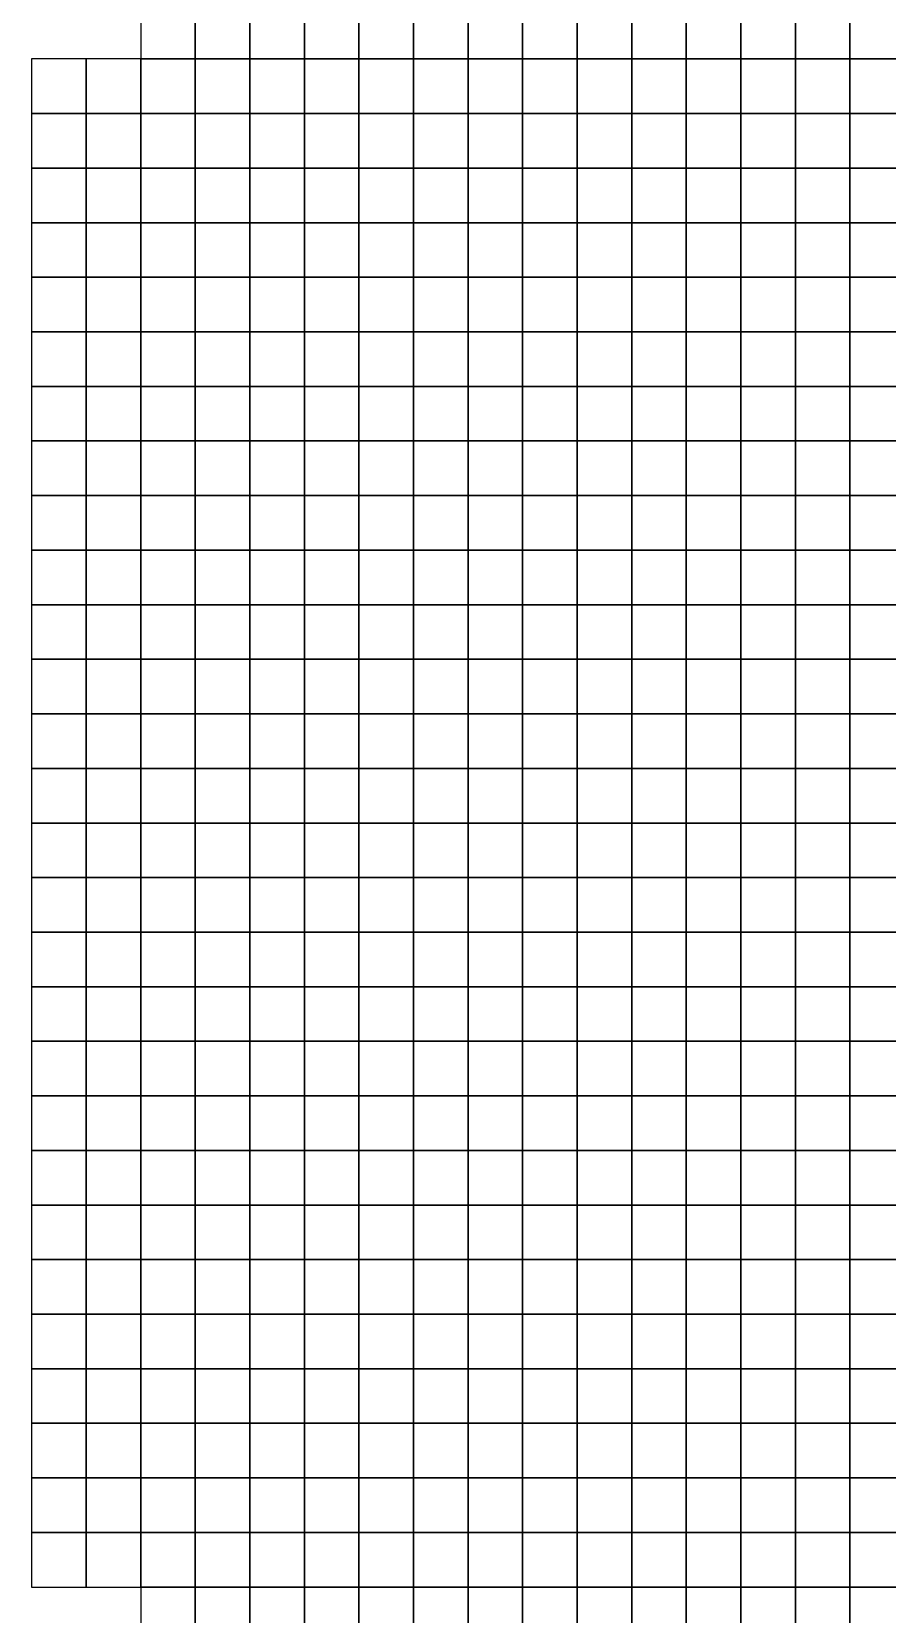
# Model space of a CAD drawing. Extents: x -2.8 to 74.5, y -0.2 to 18.4.
# Drawn here: x 36.27 to 39.41, y 6.1 to 11.9 of the extents above; entities that cross this region are included whole.
import ezdxf

# ---------------------------------------------------------------- set-up
doc = ezdxf.new("R2010")
doc.units = 0
doc.header["$MEASUREMENT"] = 0
doc.layers.add('layer_elements', color=7, linetype='Continuous')

msp = doc.modelspace()

# ---------------------------------------------------------------- linework, layer by layer
at = {"layer": 'layer_elements', "color": 51, "true_color": 0xffff73}
for points in [[(36.67, 11.8), (36.87, 11.8), (36.87, 12), (36.67, 12)], [(37.27, 11.8), (37.47, 11.8), (37.47, 12), (37.27, 12)], [(36.47, 11.6), (36.67, 11.6), (36.67, 11.8), (36.47, 11.8)], [(37.07, 11.6), (37.27, 11.6), (37.27, 11.8), (37.07, 11.8)], [(37.27, 11.6), (37.47, 11.6), (37.47, 11.8), (37.27, 11.8)], [(36.47, 11.4), (36.67, 11.4), (36.67, 11.6), (36.47, 11.6)], [(37.07, 11.4), (37.27, 11.4), (37.27, 11.6), (37.07, 11.6)], [(37.27, 11.4), (37.47, 11.4), (37.47, 11.6), (37.27, 11.6)], [(36.47, 11.2), (36.67, 11.2), (36.67, 11.4), (36.47, 11.4)], [(37.07, 11.2), (37.27, 11.2), (37.27, 11.4), (37.07, 11.4)], [(37.27, 11.2), (37.47, 11.2), (37.47, 11.4), (37.27, 11.4)], [(36.47, 11), (36.67, 11), (36.67, 11.2), (36.47, 11.2)], [(36.67, 11), (36.87, 11), (36.87, 11.2), (36.67, 11.2)], [(36.87, 11), (37.07, 11), (37.07, 11.2), (36.87, 11.2)], [(37.07, 11), (37.27, 11), (37.27, 11.2), (37.07, 11.2)], [(37.27, 11), (37.47, 11), (37.47, 11.2), (37.27, 11.2)], [(36.67, 6.8), (36.87, 6.8), (36.87, 7), (36.67, 7)], [(36.47, 6.6), (36.67, 6.6), (36.67, 6.8), (36.47, 6.8)], [(36.67, 6.6), (36.87, 6.6), (36.87, 6.8), (36.67, 6.8)], [(36.87, 6.6), (37.07, 6.6), (37.07, 6.8), (36.87, 6.8)], [(37.07, 6.6), (37.27, 6.6), (37.27, 6.8), (37.07, 6.8)], [(36.47, 6.4), (36.67, 6.4), (36.67, 6.6), (36.47, 6.6)], [(37.07, 6.4), (37.27, 6.4), (37.27, 6.6), (37.07, 6.6)], [(36.47, 6.2), (36.67, 6.2), (36.67, 6.4), (36.47, 6.4)], [(37.07, 6.2), (37.27, 6.2), (37.27, 6.4), (37.07, 6.4)], [(36.67, 6), (36.87, 6), (36.87, 6.2), (36.67, 6.2)], [(36.87, 6), (37.07, 6), (37.07, 6.2), (36.87, 6.2)], [(37.07, 6), (37.27, 6), (37.27, 6.2), (37.07, 6.2)]]:
    msp.add_3dface(points, dxfattribs=at)
at = {"layer": 'layer_elements', "color": 40, "true_color": 0xffdc37}
for points in [[(36.87, 11.8), (37.07, 11.8), (37.07, 12), (36.87, 12)], [(37.07, 11.8), (37.27, 11.8), (37.27, 12), (37.07, 12)], [(36.87, 11.6), (37.07, 11.6), (37.07, 11.8), (36.87, 11.8)], [(36.67, 11.2), (36.87, 11.2), (36.87, 11.4), (36.67, 11.4)], [(36.87, 11.2), (37.07, 11.2), (37.07, 11.4), (36.87, 11.4)], [(36.67, 6.4), (36.87, 6.4), (36.87, 6.6), (36.67, 6.6)], [(36.87, 6.4), (37.07, 6.4), (37.07, 6.6), (36.87, 6.6)], [(36.67, 6.2), (36.87, 6.2), (36.87, 6.4), (36.67, 6.4)], [(36.87, 6.2), (37.07, 6.2), (37.07, 6.4), (36.87, 6.4)]]:
    msp.add_3dface(points, dxfattribs=at)
at = {"layer": 'layer_elements', "color": 171, "true_color": 0x8080ff}
for points in [[(37.47, 11.8), (37.67, 11.8), (37.67, 12), (37.47, 12)], [(37.67, 11.8), (37.87, 11.8), (37.87, 12), (37.67, 12)], [(37.87, 11.8), (38.07, 11.8), (38.07, 12), (37.87, 12)], [(38.07, 11.8), (38.27, 11.8), (38.27, 12), (38.07, 12)], [(38.27, 11.8), (38.47, 11.8), (38.47, 12), (38.27, 12)], [(38.47, 11.8), (38.67, 11.8), (38.67, 12), (38.47, 12)], [(38.67, 11.8), (38.87, 11.8), (38.87, 12), (38.67, 12)], [(38.87, 11.8), (39.07, 11.8), (39.07, 12), (38.87, 12)], [(39.07, 11.8), (39.27, 11.8), (39.27, 12), (39.07, 12)], [(39.27, 11.8), (39.47, 11.8), (39.47, 12), (39.27, 12)], [(36.27, 11.6), (36.47, 11.6), (36.47, 11.8), (36.27, 11.8)], [(37.47, 11.6), (37.67, 11.6), (37.67, 11.8), (37.47, 11.8)], [(37.67, 11.6), (37.87, 11.6), (37.87, 11.8), (37.67, 11.8)], [(37.87, 11.6), (38.07, 11.6), (38.07, 11.8), (37.87, 11.8)], [(38.07, 11.6), (38.27, 11.6), (38.27, 11.8), (38.07, 11.8)], [(38.27, 11.6), (38.47, 11.6), (38.47, 11.8), (38.27, 11.8)], [(38.47, 11.6), (38.67, 11.6), (38.67, 11.8), (38.47, 11.8)], [(38.67, 11.6), (38.87, 11.6), (38.87, 11.8), (38.67, 11.8)], [(38.87, 11.6), (39.07, 11.6), (39.07, 11.8), (38.87, 11.8)], [(39.07, 11.6), (39.27, 11.6), (39.27, 11.8), (39.07, 11.8)], [(39.27, 11.6), (39.47, 11.6), (39.47, 11.8), (39.27, 11.8)], [(36.27, 11.4), (36.47, 11.4), (36.47, 11.6), (36.27, 11.6)], [(37.47, 11.4), (37.67, 11.4), (37.67, 11.6), (37.47, 11.6)], [(37.67, 11.4), (37.87, 11.4), (37.87, 11.6), (37.67, 11.6)], [(37.87, 11.4), (38.07, 11.4), (38.07, 11.6), (37.87, 11.6)], [(38.07, 11.4), (38.27, 11.4), (38.27, 11.6), (38.07, 11.6)], [(38.27, 11.4), (38.47, 11.4), (38.47, 11.6), (38.27, 11.6)], [(38.47, 11.4), (38.67, 11.4), (38.67, 11.6), (38.47, 11.6)], [(38.67, 11.4), (38.87, 11.4), (38.87, 11.6), (38.67, 11.6)], [(38.87, 11.4), (39.07, 11.4), (39.07, 11.6), (38.87, 11.6)], [(39.07, 11.4), (39.27, 11.4), (39.27, 11.6), (39.07, 11.6)], [(39.27, 11.4), (39.47, 11.4), (39.47, 11.6), (39.27, 11.6)], [(36.27, 11.2), (36.47, 11.2), (36.47, 11.4), (36.27, 11.4)], [(37.47, 11.2), (37.67, 11.2), (37.67, 11.4), (37.47, 11.4)], [(37.67, 11.2), (37.87, 11.2), (37.87, 11.4), (37.67, 11.4)], [(37.87, 11.2), (38.07, 11.2), (38.07, 11.4), (37.87, 11.4)], [(38.07, 11.2), (38.27, 11.2), (38.27, 11.4), (38.07, 11.4)], [(38.27, 11.2), (38.47, 11.2), (38.47, 11.4), (38.27, 11.4)], [(38.47, 11.2), (38.67, 11.2), (38.67, 11.4), (38.47, 11.4)], [(38.67, 11.2), (38.87, 11.2), (38.87, 11.4), (38.67, 11.4)], [(38.87, 11.2), (39.07, 11.2), (39.07, 11.4), (38.87, 11.4)], [(39.07, 11.2), (39.27, 11.2), (39.27, 11.4), (39.07, 11.4)], [(39.27, 11.2), (39.47, 11.2), (39.47, 11.4), (39.27, 11.4)], [(36.27, 11), (36.47, 11), (36.47, 11.2), (36.27, 11.2)], [(37.47, 11), (37.67, 11), (37.67, 11.2), (37.47, 11.2)], [(37.67, 11), (37.87, 11), (37.87, 11.2), (37.67, 11.2)], [(37.87, 11), (38.07, 11), (38.07, 11.2), (37.87, 11.2)], [(38.07, 11), (38.27, 11), (38.27, 11.2), (38.07, 11.2)], [(38.27, 11), (38.47, 11), (38.47, 11.2), (38.27, 11.2)], [(38.47, 11), (38.67, 11), (38.67, 11.2), (38.47, 11.2)], [(38.67, 11), (38.87, 11), (38.87, 11.2), (38.67, 11.2)], [(38.87, 11), (39.07, 11), (39.07, 11.2), (38.87, 11.2)], [(39.07, 11), (39.27, 11), (39.27, 11.2), (39.07, 11.2)], [(39.27, 11), (39.47, 11), (39.47, 11.2), (39.27, 11.2)], [(36.27, 10.8), (36.47, 10.8), (36.47, 11), (36.27, 11)], [(36.47, 10.8), (36.67, 10.8), (36.67, 11), (36.47, 11)], [(36.67, 10.8), (36.87, 10.8), (36.87, 11), (36.67, 11)], [(36.87, 10.8), (37.07, 10.8), (37.07, 11), (36.87, 11)], [(37.07, 10.8), (37.27, 10.8), (37.27, 11), (37.07, 11)], [(37.27, 10.8), (37.47, 10.8), (37.47, 11), (37.27, 11)], [(37.47, 10.8), (37.67, 10.8), (37.67, 11), (37.47, 11)], [(37.67, 10.8), (37.87, 10.8), (37.87, 11), (37.67, 11)], [(37.87, 10.8), (38.07, 10.8), (38.07, 11), (37.87, 11)], [(38.07, 10.8), (38.27, 10.8), (38.27, 11), (38.07, 11)], [(38.27, 10.8), (38.47, 10.8), (38.47, 11), (38.27, 11)], [(38.47, 10.8), (38.67, 10.8), (38.67, 11), (38.47, 11)], [(38.67, 10.8), (38.87, 10.8), (38.87, 11), (38.67, 11)], [(38.87, 10.8), (39.07, 10.8), (39.07, 11), (38.87, 11)], [(39.07, 10.8), (39.27, 10.8), (39.27, 11), (39.07, 11)], [(39.27, 10.8), (39.47, 10.8), (39.47, 11), (39.27, 11)], [(36.27, 10.6), (36.47, 10.6), (36.47, 10.8), (36.27, 10.8)], [(36.47, 10.6), (36.67, 10.6), (36.67, 10.8), (36.47, 10.8)], [(36.67, 10.6), (36.87, 10.6), (36.87, 10.8), (36.67, 10.8)], [(36.87, 10.6), (37.07, 10.6), (37.07, 10.8), (36.87, 10.8)], [(37.07, 10.6), (37.27, 10.6), (37.27, 10.8), (37.07, 10.8)], [(37.27, 10.6), (37.47, 10.6), (37.47, 10.8), (37.27, 10.8)], [(37.47, 10.6), (37.67, 10.6), (37.67, 10.8), (37.47, 10.8)], [(37.67, 10.6), (37.87, 10.6), (37.87, 10.8), (37.67, 10.8)], [(37.87, 10.6), (38.07, 10.6), (38.07, 10.8), (37.87, 10.8)], [(38.07, 10.6), (38.27, 10.6), (38.27, 10.8), (38.07, 10.8)], [(38.27, 10.6), (38.47, 10.6), (38.47, 10.8), (38.27, 10.8)], [(38.47, 10.6), (38.67, 10.6), (38.67, 10.8), (38.47, 10.8)], [(38.67, 10.6), (38.87, 10.6), (38.87, 10.8), (38.67, 10.8)], [(38.87, 10.6), (39.07, 10.6), (39.07, 10.8), (38.87, 10.8)], [(39.07, 10.6), (39.27, 10.6), (39.27, 10.8), (39.07, 10.8)], [(39.27, 10.6), (39.47, 10.6), (39.47, 10.8), (39.27, 10.8)], [(36.27, 10.4), (36.47, 10.4), (36.47, 10.6), (36.27, 10.6)], [(36.47, 10.4), (36.67, 10.4), (36.67, 10.6), (36.47, 10.6)], [(36.67, 10.4), (36.87, 10.4), (36.87, 10.6), (36.67, 10.6)], [(36.87, 10.4), (37.07, 10.4), (37.07, 10.6), (36.87, 10.6)], [(37.07, 10.4), (37.27, 10.4), (37.27, 10.6), (37.07, 10.6)], [(37.27, 10.4), (37.47, 10.4), (37.47, 10.6), (37.27, 10.6)], [(37.47, 10.4), (37.67, 10.4), (37.67, 10.6), (37.47, 10.6)], [(37.67, 10.4), (37.87, 10.4), (37.87, 10.6), (37.67, 10.6)], [(37.87, 10.4), (38.07, 10.4), (38.07, 10.6), (37.87, 10.6)], [(38.07, 10.4), (38.27, 10.4), (38.27, 10.6), (38.07, 10.6)], [(38.27, 10.4), (38.47, 10.4), (38.47, 10.6), (38.27, 10.6)], [(38.47, 10.4), (38.67, 10.4), (38.67, 10.6), (38.47, 10.6)], [(38.67, 10.4), (38.87, 10.4), (38.87, 10.6), (38.67, 10.6)], [(38.87, 10.4), (39.07, 10.4), (39.07, 10.6), (38.87, 10.6)], [(39.07, 10.4), (39.27, 10.4), (39.27, 10.6), (39.07, 10.6)], [(39.27, 10.4), (39.47, 10.4), (39.47, 10.6), (39.27, 10.6)], [(36.27, 10.2), (36.47, 10.2), (36.47, 10.4), (36.27, 10.4)], [(36.47, 10.2), (36.67, 10.2), (36.67, 10.4), (36.47, 10.4)], [(36.67, 10.2), (36.87, 10.2), (36.87, 10.4), (36.67, 10.4)], [(36.87, 10.2), (37.07, 10.2), (37.07, 10.4), (36.87, 10.4)], [(37.07, 10.2), (37.27, 10.2), (37.27, 10.4), (37.07, 10.4)], [(37.27, 10.2), (37.47, 10.2), (37.47, 10.4), (37.27, 10.4)], [(37.47, 10.2), (37.67, 10.2), (37.67, 10.4), (37.47, 10.4)], [(37.67, 10.2), (37.87, 10.2), (37.87, 10.4), (37.67, 10.4)], [(37.87, 10.2), (38.07, 10.2), (38.07, 10.4), (37.87, 10.4)], [(38.07, 10.2), (38.27, 10.2), (38.27, 10.4), (38.07, 10.4)], [(38.27, 10.2), (38.47, 10.2), (38.47, 10.4), (38.27, 10.4)], [(38.47, 10.2), (38.67, 10.2), (38.67, 10.4), (38.47, 10.4)], [(38.67, 10.2), (38.87, 10.2), (38.87, 10.4), (38.67, 10.4)], [(38.87, 10.2), (39.07, 10.2), (39.07, 10.4), (38.87, 10.4)], [(39.07, 10.2), (39.27, 10.2), (39.27, 10.4), (39.07, 10.4)], [(39.27, 10.2), (39.47, 10.2), (39.47, 10.4), (39.27, 10.4)], [(36.27, 10), (36.47, 10), (36.47, 10.2), (36.27, 10.2)], [(36.47, 10), (36.67, 10), (36.67, 10.2), (36.47, 10.2)], [(36.67, 10), (36.87, 10), (36.87, 10.2), (36.67, 10.2)], [(36.87, 10), (37.07, 10), (37.07, 10.2), (36.87, 10.2)], [(37.07, 10), (37.27, 10), (37.27, 10.2), (37.07, 10.2)], [(37.27, 10), (37.47, 10), (37.47, 10.2), (37.27, 10.2)], [(37.47, 10), (37.67, 10), (37.67, 10.2), (37.47, 10.2)], [(37.67, 10), (37.87, 10), (37.87, 10.2), (37.67, 10.2)], [(37.87, 10), (38.07, 10), (38.07, 10.2), (37.87, 10.2)], [(38.07, 10), (38.27, 10), (38.27, 10.2), (38.07, 10.2)], [(38.27, 10), (38.47, 10), (38.47, 10.2), (38.27, 10.2)], [(38.47, 10), (38.67, 10), (38.67, 10.2), (38.47, 10.2)], [(38.67, 10), (38.87, 10), (38.87, 10.2), (38.67, 10.2)], [(38.87, 10), (39.07, 10), (39.07, 10.2), (38.87, 10.2)], [(39.07, 10), (39.27, 10), (39.27, 10.2), (39.07, 10.2)], [(39.27, 10), (39.47, 10), (39.47, 10.2), (39.27, 10.2)], [(36.27, 9.8), (36.47, 9.8), (36.47, 10), (36.27, 10)], [(36.47, 9.8), (36.67, 9.8), (36.67, 10), (36.47, 10)], [(36.67, 9.8), (36.87, 9.8), (36.87, 10), (36.67, 10)], [(36.87, 9.8), (37.07, 9.8), (37.07, 10), (36.87, 10)], [(37.07, 9.8), (37.27, 9.8), (37.27, 10), (37.07, 10)], [(37.27, 9.8), (37.47, 9.8), (37.47, 10), (37.27, 10)], [(37.47, 9.8), (37.67, 9.8), (37.67, 10), (37.47, 10)], [(37.67, 9.8), (37.87, 9.8), (37.87, 10), (37.67, 10)], [(37.87, 9.8), (38.07, 9.8), (38.07, 10), (37.87, 10)], [(38.07, 9.8), (38.27, 9.8), (38.27, 10), (38.07, 10)], [(38.27, 9.8), (38.47, 9.8), (38.47, 10), (38.27, 10)], [(38.47, 9.8), (38.67, 9.8), (38.67, 10), (38.47, 10)], [(38.67, 9.8), (38.87, 9.8), (38.87, 10), (38.67, 10)], [(38.87, 9.8), (39.07, 9.8), (39.07, 10), (38.87, 10)], [(39.07, 9.8), (39.27, 9.8), (39.27, 10), (39.07, 10)], [(39.27, 9.8), (39.47, 9.8), (39.47, 10), (39.27, 10)], [(36.27, 9.6), (36.47, 9.6), (36.47, 9.8), (36.27, 9.8)], [(36.47, 9.6), (36.67, 9.6), (36.67, 9.8), (36.47, 9.8)], [(36.67, 9.6), (36.87, 9.6), (36.87, 9.8), (36.67, 9.8)], [(36.87, 9.6), (37.07, 9.6), (37.07, 9.8), (36.87, 9.8)], [(37.07, 9.6), (37.27, 9.6), (37.27, 9.8), (37.07, 9.8)], [(37.27, 9.6), (37.47, 9.6), (37.47, 9.8), (37.27, 9.8)], [(37.47, 9.6), (37.67, 9.6), (37.67, 9.8), (37.47, 9.8)], [(37.67, 9.6), (37.87, 9.6), (37.87, 9.8), (37.67, 9.8)], [(37.87, 9.6), (38.07, 9.6), (38.07, 9.8), (37.87, 9.8)], [(38.07, 9.6), (38.27, 9.6), (38.27, 9.8), (38.07, 9.8)], [(38.27, 9.6), (38.47, 9.6), (38.47, 9.8), (38.27, 9.8)], [(38.47, 9.6), (38.67, 9.6), (38.67, 9.8), (38.47, 9.8)], [(38.67, 9.6), (38.87, 9.6), (38.87, 9.8), (38.67, 9.8)], [(38.87, 9.6), (39.07, 9.6), (39.07, 9.8), (38.87, 9.8)], [(39.07, 9.6), (39.27, 9.6), (39.27, 9.8), (39.07, 9.8)], [(39.27, 9.6), (39.47, 9.6), (39.47, 9.8), (39.27, 9.8)], [(36.27, 9.4), (36.47, 9.4), (36.47, 9.6), (36.27, 9.6)], [(36.47, 9.4), (36.67, 9.4), (36.67, 9.6), (36.47, 9.6)], [(36.67, 9.4), (36.87, 9.4), (36.87, 9.6), (36.67, 9.6)], [(36.87, 9.4), (37.07, 9.4), (37.07, 9.6), (36.87, 9.6)], [(37.07, 9.4), (37.27, 9.4), (37.27, 9.6), (37.07, 9.6)], [(37.27, 9.4), (37.47, 9.4), (37.47, 9.6), (37.27, 9.6)], [(37.47, 9.4), (37.67, 9.4), (37.67, 9.6), (37.47, 9.6)], [(37.67, 9.4), (37.87, 9.4), (37.87, 9.6), (37.67, 9.6)], [(37.87, 9.4), (38.07, 9.4), (38.07, 9.6), (37.87, 9.6)], [(38.07, 9.4), (38.27, 9.4), (38.27, 9.6), (38.07, 9.6)], [(38.27, 9.4), (38.47, 9.4), (38.47, 9.6), (38.27, 9.6)], [(38.47, 9.4), (38.67, 9.4), (38.67, 9.6), (38.47, 9.6)], [(38.67, 9.4), (38.87, 9.4), (38.87, 9.6), (38.67, 9.6)], [(38.87, 9.4), (39.07, 9.4), (39.07, 9.6), (38.87, 9.6)], [(39.07, 9.4), (39.27, 9.4), (39.27, 9.6), (39.07, 9.6)], [(39.27, 9.4), (39.47, 9.4), (39.47, 9.6), (39.27, 9.6)], [(36.27, 9.2), (36.47, 9.2), (36.47, 9.4), (36.27, 9.4)], [(36.47, 9.2), (36.67, 9.2), (36.67, 9.4), (36.47, 9.4)], [(36.67, 9.2), (36.87, 9.2), (36.87, 9.4), (36.67, 9.4)], [(36.87, 9.2), (37.07, 9.2), (37.07, 9.4), (36.87, 9.4)], [(37.07, 9.2), (37.27, 9.2), (37.27, 9.4), (37.07, 9.4)], [(37.27, 9.2), (37.47, 9.2), (37.47, 9.4), (37.27, 9.4)], [(37.47, 9.2), (37.67, 9.2), (37.67, 9.4), (37.47, 9.4)], [(37.67, 9.2), (37.87, 9.2), (37.87, 9.4), (37.67, 9.4)], [(37.87, 9.2), (38.07, 9.2), (38.07, 9.4), (37.87, 9.4)], [(38.07, 9.2), (38.27, 9.2), (38.27, 9.4), (38.07, 9.4)], [(38.27, 9.2), (38.47, 9.2), (38.47, 9.4), (38.27, 9.4)], [(38.47, 9.2), (38.67, 9.2), (38.67, 9.4), (38.47, 9.4)], [(38.67, 9.2), (38.87, 9.2), (38.87, 9.4), (38.67, 9.4)], [(38.87, 9.2), (39.07, 9.2), (39.07, 9.4), (38.87, 9.4)], [(39.07, 9.2), (39.27, 9.2), (39.27, 9.4), (39.07, 9.4)], [(39.27, 9.2), (39.47, 9.2), (39.47, 9.4), (39.27, 9.4)], [(36.27, 9), (36.47, 9), (36.47, 9.2), (36.27, 9.2)], [(36.47, 9), (36.67, 9), (36.67, 9.2), (36.47, 9.2)], [(36.67, 9), (36.87, 9), (36.87, 9.2), (36.67, 9.2)], [(36.87, 9), (37.07, 9), (37.07, 9.2), (36.87, 9.2)], [(37.07, 9), (37.27, 9), (37.27, 9.2), (37.07, 9.2)], [(37.27, 9), (37.47, 9), (37.47, 9.2), (37.27, 9.2)], [(37.47, 9), (37.67, 9), (37.67, 9.2), (37.47, 9.2)], [(37.67, 9), (37.87, 9), (37.87, 9.2), (37.67, 9.2)], [(37.87, 9), (38.07, 9), (38.07, 9.2), (37.87, 9.2)], [(38.07, 9), (38.27, 9), (38.27, 9.2), (38.07, 9.2)], [(38.27, 9), (38.47, 9), (38.47, 9.2), (38.27, 9.2)], [(38.47, 9), (38.67, 9), (38.67, 9.2), (38.47, 9.2)], [(38.67, 9), (38.87, 9), (38.87, 9.2), (38.67, 9.2)], [(38.87, 9), (39.07, 9), (39.07, 9.2), (38.87, 9.2)], [(39.07, 9), (39.27, 9), (39.27, 9.2), (39.07, 9.2)], [(39.27, 9), (39.47, 9), (39.47, 9.2), (39.27, 9.2)], [(36.27, 8.8), (36.47, 8.8), (36.47, 9), (36.27, 9)], [(36.47, 8.8), (36.67, 8.8), (36.67, 9), (36.47, 9)], [(36.67, 8.8), (36.87, 8.8), (36.87, 9), (36.67, 9)], [(36.87, 8.8), (37.07, 8.8), (37.07, 9), (36.87, 9)], [(37.07, 8.8), (37.27, 8.8), (37.27, 9), (37.07, 9)], [(37.27, 8.8), (37.47, 8.8), (37.47, 9), (37.27, 9)], [(37.47, 8.8), (37.67, 8.8), (37.67, 9), (37.47, 9)], [(37.67, 8.8), (37.87, 8.8), (37.87, 9), (37.67, 9)], [(37.87, 8.8), (38.07, 8.8), (38.07, 9), (37.87, 9)], [(38.07, 8.8), (38.27, 8.8), (38.27, 9), (38.07, 9)], [(38.27, 8.8), (38.47, 8.8), (38.47, 9), (38.27, 9)], [(38.47, 8.8), (38.67, 8.8), (38.67, 9), (38.47, 9)], [(38.67, 8.8), (38.87, 8.8), (38.87, 9), (38.67, 9)], [(38.87, 8.8), (39.07, 8.8), (39.07, 9), (38.87, 9)], [(39.07, 8.8), (39.27, 8.8), (39.27, 9), (39.07, 9)], [(39.27, 8.8), (39.47, 8.8), (39.47, 9), (39.27, 9)], [(36.27, 8.6), (36.47, 8.6), (36.47, 8.8), (36.27, 8.8)], [(36.47, 8.6), (36.67, 8.6), (36.67, 8.8), (36.47, 8.8)], [(36.67, 8.6), (36.87, 8.6), (36.87, 8.8), (36.67, 8.8)], [(36.87, 8.6), (37.07, 8.6), (37.07, 8.8), (36.87, 8.8)], [(37.07, 8.6), (37.27, 8.6), (37.27, 8.8), (37.07, 8.8)], [(37.27, 8.6), (37.47, 8.6), (37.47, 8.8), (37.27, 8.8)], [(37.47, 8.6), (37.67, 8.6), (37.67, 8.8), (37.47, 8.8)], [(37.67, 8.6), (37.87, 8.6), (37.87, 8.8), (37.67, 8.8)], [(37.87, 8.6), (38.07, 8.6), (38.07, 8.8), (37.87, 8.8)], [(38.07, 8.6), (38.27, 8.6), (38.27, 8.8), (38.07, 8.8)], [(38.27, 8.6), (38.47, 8.6), (38.47, 8.8), (38.27, 8.8)], [(38.47, 8.6), (38.67, 8.6), (38.67, 8.8), (38.47, 8.8)], [(38.67, 8.6), (38.87, 8.6), (38.87, 8.8), (38.67, 8.8)], [(38.87, 8.6), (39.07, 8.6), (39.07, 8.8), (38.87, 8.8)], [(39.07, 8.6), (39.27, 8.6), (39.27, 8.8), (39.07, 8.8)], [(39.27, 8.6), (39.47, 8.6), (39.47, 8.8), (39.27, 8.8)], [(36.27, 8.4), (36.47, 8.4), (36.47, 8.6), (36.27, 8.6)], [(36.47, 8.4), (36.67, 8.4), (36.67, 8.6), (36.47, 8.6)], [(36.67, 8.4), (36.87, 8.4), (36.87, 8.6), (36.67, 8.6)], [(36.87, 8.4), (37.07, 8.4), (37.07, 8.6), (36.87, 8.6)], [(37.07, 8.4), (37.27, 8.4), (37.27, 8.6), (37.07, 8.6)], [(37.27, 8.4), (37.47, 8.4), (37.47, 8.6), (37.27, 8.6)], [(37.47, 8.4), (37.67, 8.4), (37.67, 8.6), (37.47, 8.6)], [(37.67, 8.4), (37.87, 8.4), (37.87, 8.6), (37.67, 8.6)], [(37.87, 8.4), (38.07, 8.4), (38.07, 8.6), (37.87, 8.6)], [(38.07, 8.4), (38.27, 8.4), (38.27, 8.6), (38.07, 8.6)], [(38.27, 8.4), (38.47, 8.4), (38.47, 8.6), (38.27, 8.6)], [(38.47, 8.4), (38.67, 8.4), (38.67, 8.6), (38.47, 8.6)], [(38.67, 8.4), (38.87, 8.4), (38.87, 8.6), (38.67, 8.6)], [(38.87, 8.4), (39.07, 8.4), (39.07, 8.6), (38.87, 8.6)], [(39.07, 8.4), (39.27, 8.4), (39.27, 8.6), (39.07, 8.6)], [(39.27, 8.4), (39.47, 8.4), (39.47, 8.6), (39.27, 8.6)], [(36.27, 8.2), (36.47, 8.2), (36.47, 8.4), (36.27, 8.4)], [(36.47, 8.2), (36.67, 8.2), (36.67, 8.4), (36.47, 8.4)], [(36.67, 8.2), (36.87, 8.2), (36.87, 8.4), (36.67, 8.4)], [(36.87, 8.2), (37.07, 8.2), (37.07, 8.4), (36.87, 8.4)], [(37.07, 8.2), (37.27, 8.2), (37.27, 8.4), (37.07, 8.4)], [(37.27, 8.2), (37.47, 8.2), (37.47, 8.4), (37.27, 8.4)], [(37.47, 8.2), (37.67, 8.2), (37.67, 8.4), (37.47, 8.4)], [(37.67, 8.2), (37.87, 8.2), (37.87, 8.4), (37.67, 8.4)], [(37.87, 8.2), (38.07, 8.2), (38.07, 8.4), (37.87, 8.4)], [(38.07, 8.2), (38.27, 8.2), (38.27, 8.4), (38.07, 8.4)], [(38.27, 8.2), (38.47, 8.2), (38.47, 8.4), (38.27, 8.4)], [(38.47, 8.2), (38.67, 8.2), (38.67, 8.4), (38.47, 8.4)], [(38.67, 8.2), (38.87, 8.2), (38.87, 8.4), (38.67, 8.4)], [(38.87, 8.2), (39.07, 8.2), (39.07, 8.4), (38.87, 8.4)], [(39.07, 8.2), (39.27, 8.2), (39.27, 8.4), (39.07, 8.4)], [(39.27, 8.2), (39.47, 8.2), (39.47, 8.4), (39.27, 8.4)], [(36.27, 8), (36.47, 8), (36.47, 8.2), (36.27, 8.2)], [(36.47, 8), (36.67, 8), (36.67, 8.2), (36.47, 8.2)], [(36.67, 8), (36.87, 8), (36.87, 8.2), (36.67, 8.2)], [(36.87, 8), (37.07, 8), (37.07, 8.2), (36.87, 8.2)], [(37.07, 8), (37.27, 8), (37.27, 8.2), (37.07, 8.2)], [(37.27, 8), (37.47, 8), (37.47, 8.2), (37.27, 8.2)], [(37.47, 8), (37.67, 8), (37.67, 8.2), (37.47, 8.2)], [(37.67, 8), (37.87, 8), (37.87, 8.2), (37.67, 8.2)], [(37.87, 8), (38.07, 8), (38.07, 8.2), (37.87, 8.2)], [(38.07, 8), (38.27, 8), (38.27, 8.2), (38.07, 8.2)], [(38.27, 8), (38.47, 8), (38.47, 8.2), (38.27, 8.2)], [(38.47, 8), (38.67, 8), (38.67, 8.2), (38.47, 8.2)], [(38.67, 8), (38.87, 8), (38.87, 8.2), (38.67, 8.2)], [(38.87, 8), (39.07, 8), (39.07, 8.2), (38.87, 8.2)], [(39.07, 8), (39.27, 8), (39.27, 8.2), (39.07, 8.2)], [(39.27, 8), (39.47, 8), (39.47, 8.2), (39.27, 8.2)], [(36.27, 7.8), (36.47, 7.8), (36.47, 8), (36.27, 8)], [(36.47, 7.8), (36.67, 7.8), (36.67, 8), (36.47, 8)], [(36.67, 7.8), (36.87, 7.8), (36.87, 8), (36.67, 8)], [(36.87, 7.8), (37.07, 7.8), (37.07, 8), (36.87, 8)], [(37.07, 7.8), (37.27, 7.8), (37.27, 8), (37.07, 8)], [(37.27, 7.8), (37.47, 7.8), (37.47, 8), (37.27, 8)], [(37.47, 7.8), (37.67, 7.8), (37.67, 8), (37.47, 8)], [(37.67, 7.8), (37.87, 7.8), (37.87, 8), (37.67, 8)], [(37.87, 7.8), (38.07, 7.8), (38.07, 8), (37.87, 8)], [(38.07, 7.8), (38.27, 7.8), (38.27, 8), (38.07, 8)], [(38.27, 7.8), (38.47, 7.8), (38.47, 8), (38.27, 8)], [(38.47, 7.8), (38.67, 7.8), (38.67, 8), (38.47, 8)], [(38.67, 7.8), (38.87, 7.8), (38.87, 8), (38.67, 8)], [(38.87, 7.8), (39.07, 7.8), (39.07, 8), (38.87, 8)], [(39.07, 7.8), (39.27, 7.8), (39.27, 8), (39.07, 8)], [(39.27, 7.8), (39.47, 7.8), (39.47, 8), (39.27, 8)], [(36.27, 7.6), (36.47, 7.6), (36.47, 7.8), (36.27, 7.8)], [(36.47, 7.6), (36.67, 7.6), (36.67, 7.8), (36.47, 7.8)], [(36.67, 7.6), (36.87, 7.6), (36.87, 7.8), (36.67, 7.8)], [(36.87, 7.6), (37.07, 7.6), (37.07, 7.8), (36.87, 7.8)], [(37.07, 7.6), (37.27, 7.6), (37.27, 7.8), (37.07, 7.8)], [(37.27, 7.6), (37.47, 7.6), (37.47, 7.8), (37.27, 7.8)], [(37.47, 7.6), (37.67, 7.6), (37.67, 7.8), (37.47, 7.8)], [(37.67, 7.6), (37.87, 7.6), (37.87, 7.8), (37.67, 7.8)], [(37.87, 7.6), (38.07, 7.6), (38.07, 7.8), (37.87, 7.8)], [(38.07, 7.6), (38.27, 7.6), (38.27, 7.8), (38.07, 7.8)], [(38.27, 7.6), (38.47, 7.6), (38.47, 7.8), (38.27, 7.8)], [(38.47, 7.6), (38.67, 7.6), (38.67, 7.8), (38.47, 7.8)], [(38.67, 7.6), (38.87, 7.6), (38.87, 7.8), (38.67, 7.8)], [(38.87, 7.6), (39.07, 7.6), (39.07, 7.8), (38.87, 7.8)], [(39.07, 7.6), (39.27, 7.6), (39.27, 7.8), (39.07, 7.8)], [(39.27, 7.6), (39.47, 7.6), (39.47, 7.8), (39.27, 7.8)], [(36.27, 7.4), (36.47, 7.4), (36.47, 7.6), (36.27, 7.6)], [(36.47, 7.4), (36.67, 7.4), (36.67, 7.6), (36.47, 7.6)], [(36.67, 7.4), (36.87, 7.4), (36.87, 7.6), (36.67, 7.6)], [(36.87, 7.4), (37.07, 7.4), (37.07, 7.6), (36.87, 7.6)], [(37.07, 7.4), (37.27, 7.4), (37.27, 7.6), (37.07, 7.6)], [(37.27, 7.4), (37.47, 7.4), (37.47, 7.6), (37.27, 7.6)], [(37.47, 7.4), (37.67, 7.4), (37.67, 7.6), (37.47, 7.6)], [(37.67, 7.4), (37.87, 7.4), (37.87, 7.6), (37.67, 7.6)], [(37.87, 7.4), (38.07, 7.4), (38.07, 7.6), (37.87, 7.6)], [(38.07, 7.4), (38.27, 7.4), (38.27, 7.6), (38.07, 7.6)], [(38.27, 7.4), (38.47, 7.4), (38.47, 7.6), (38.27, 7.6)], [(38.47, 7.4), (38.67, 7.4), (38.67, 7.6), (38.47, 7.6)], [(38.67, 7.4), (38.87, 7.4), (38.87, 7.6), (38.67, 7.6)], [(38.87, 7.4), (39.07, 7.4), (39.07, 7.6), (38.87, 7.6)], [(39.07, 7.4), (39.27, 7.4), (39.27, 7.6), (39.07, 7.6)], [(39.27, 7.4), (39.47, 7.4), (39.47, 7.6), (39.27, 7.6)], [(36.27, 7.2), (36.47, 7.2), (36.47, 7.4), (36.27, 7.4)], [(36.47, 7.2), (36.67, 7.2), (36.67, 7.4), (36.47, 7.4)], [(36.67, 7.2), (36.87, 7.2), (36.87, 7.4), (36.67, 7.4)], [(36.87, 7.2), (37.07, 7.2), (37.07, 7.4), (36.87, 7.4)], [(37.07, 7.2), (37.27, 7.2), (37.27, 7.4), (37.07, 7.4)], [(37.27, 7.2), (37.47, 7.2), (37.47, 7.4), (37.27, 7.4)], [(37.47, 7.2), (37.67, 7.2), (37.67, 7.4), (37.47, 7.4)], [(37.67, 7.2), (37.87, 7.2), (37.87, 7.4), (37.67, 7.4)], [(37.87, 7.2), (38.07, 7.2), (38.07, 7.4), (37.87, 7.4)], [(38.07, 7.2), (38.27, 7.2), (38.27, 7.4), (38.07, 7.4)], [(38.27, 7.2), (38.47, 7.2), (38.47, 7.4), (38.27, 7.4)], [(38.47, 7.2), (38.67, 7.2), (38.67, 7.4), (38.47, 7.4)], [(38.67, 7.2), (38.87, 7.2), (38.87, 7.4), (38.67, 7.4)], [(38.87, 7.2), (39.07, 7.2), (39.07, 7.4), (38.87, 7.4)], [(39.07, 7.2), (39.27, 7.2), (39.27, 7.4), (39.07, 7.4)], [(39.27, 7.2), (39.47, 7.2), (39.47, 7.4), (39.27, 7.4)], [(36.27, 7), (36.47, 7), (36.47, 7.2), (36.27, 7.2)], [(36.47, 7), (36.67, 7), (36.67, 7.2), (36.47, 7.2)], [(36.67, 7), (36.87, 7), (36.87, 7.2), (36.67, 7.2)], [(36.87, 7), (37.07, 7), (37.07, 7.2), (36.87, 7.2)], [(37.07, 7), (37.27, 7), (37.27, 7.2), (37.07, 7.2)], [(37.27, 7), (37.47, 7), (37.47, 7.2), (37.27, 7.2)], [(37.47, 7), (37.67, 7), (37.67, 7.2), (37.47, 7.2)], [(37.67, 7), (37.87, 7), (37.87, 7.2), (37.67, 7.2)], [(37.87, 7), (38.07, 7), (38.07, 7.2), (37.87, 7.2)], [(38.07, 7), (38.27, 7), (38.27, 7.2), (38.07, 7.2)], [(38.27, 7), (38.47, 7), (38.47, 7.2), (38.27, 7.2)], [(38.47, 7), (38.67, 7), (38.67, 7.2), (38.47, 7.2)], [(38.67, 7), (38.87, 7), (38.87, 7.2), (38.67, 7.2)], [(38.87, 7), (39.07, 7), (39.07, 7.2), (38.87, 7.2)], [(39.07, 7), (39.27, 7), (39.27, 7.2), (39.07, 7.2)], [(39.27, 7), (39.47, 7), (39.47, 7.2), (39.27, 7.2)], [(36.27, 6.8), (36.47, 6.8), (36.47, 7), (36.27, 7)], [(36.47, 6.8), (36.67, 6.8), (36.67, 7), (36.47, 7)], [(36.87, 6.8), (37.07, 6.8), (37.07, 7), (36.87, 7)], [(37.07, 6.8), (37.27, 6.8), (37.27, 7), (37.07, 7)], [(37.27, 6.8), (37.47, 6.8), (37.47, 7), (37.27, 7)], [(37.47, 6.8), (37.67, 6.8), (37.67, 7), (37.47, 7)], [(37.67, 6.8), (37.87, 6.8), (37.87, 7), (37.67, 7)], [(37.87, 6.8), (38.07, 6.8), (38.07, 7), (37.87, 7)], [(38.07, 6.8), (38.27, 6.8), (38.27, 7), (38.07, 7)], [(38.27, 6.8), (38.47, 6.8), (38.47, 7), (38.27, 7)], [(38.47, 6.8), (38.67, 6.8), (38.67, 7), (38.47, 7)], [(38.67, 6.8), (38.87, 6.8), (38.87, 7), (38.67, 7)], [(38.87, 6.8), (39.07, 6.8), (39.07, 7), (38.87, 7)], [(39.07, 6.8), (39.27, 6.8), (39.27, 7), (39.07, 7)], [(39.27, 6.8), (39.47, 6.8), (39.47, 7), (39.27, 7)], [(36.27, 6.6), (36.47, 6.6), (36.47, 6.8), (36.27, 6.8)], [(37.27, 6.6), (37.47, 6.6), (37.47, 6.8), (37.27, 6.8)], [(37.47, 6.6), (37.67, 6.6), (37.67, 6.8), (37.47, 6.8)], [(37.67, 6.6), (37.87, 6.6), (37.87, 6.8), (37.67, 6.8)], [(37.87, 6.6), (38.07, 6.6), (38.07, 6.8), (37.87, 6.8)], [(38.07, 6.6), (38.27, 6.6), (38.27, 6.8), (38.07, 6.8)], [(38.27, 6.6), (38.47, 6.6), (38.47, 6.8), (38.27, 6.8)], [(38.47, 6.6), (38.67, 6.6), (38.67, 6.8), (38.47, 6.8)], [(38.67, 6.6), (38.87, 6.6), (38.87, 6.8), (38.67, 6.8)], [(38.87, 6.6), (39.07, 6.6), (39.07, 6.8), (38.87, 6.8)], [(39.07, 6.6), (39.27, 6.6), (39.27, 6.8), (39.07, 6.8)], [(39.27, 6.6), (39.47, 6.6), (39.47, 6.8), (39.27, 6.8)], [(36.27, 6.4, 0), (36.47, 6.4), (36.47, 6.6), (36.27, 6.6)], [(37.27, 6.4), (37.47, 6.4), (37.47, 6.6), (37.27, 6.6)], [(37.47, 6.4), (37.67, 6.4), (37.67, 6.6), (37.47, 6.6)], [(37.67, 6.4), (37.87, 6.4), (37.87, 6.6), (37.67, 6.6)], [(37.87, 6.4), (38.07, 6.4), (38.07, 6.6), (37.87, 6.6)], [(38.07, 6.4), (38.27, 6.4), (38.27, 6.6), (38.07, 6.6)], [(38.27, 6.4), (38.47, 6.4), (38.47, 6.6), (38.27, 6.6)], [(38.47, 6.4), (38.67, 6.4), (38.67, 6.6), (38.47, 6.6)], [(38.67, 6.4), (38.87, 6.4), (38.87, 6.6), (38.67, 6.6)], [(38.87, 6.4), (39.07, 6.4), (39.07, 6.6), (38.87, 6.6)], [(39.07, 6.4), (39.27, 6.4), (39.27, 6.6), (39.07, 6.6)], [(39.27, 6.4), (39.47, 6.4), (39.47, 6.6), (39.27, 6.6)], [(36.27, 6.2), (36.47, 6.2), (36.47, 6.4), (36.27, 6.4, 0)], [(37.27, 6.2), (37.47, 6.2), (37.47, 6.4), (37.27, 6.4)], [(37.47, 6.2), (37.67, 6.2), (37.67, 6.4), (37.47, 6.4)], [(37.67, 6.2), (37.87, 6.2), (37.87, 6.4), (37.67, 6.4)], [(37.87, 6.2), (38.07, 6.2), (38.07, 6.4), (37.87, 6.4)], [(38.07, 6.2), (38.27, 6.2), (38.27, 6.4), (38.07, 6.4)], [(38.27, 6.2), (38.47, 6.2), (38.47, 6.4), (38.27, 6.4)], [(38.47, 6.2), (38.67, 6.2), (38.67, 6.4), (38.47, 6.4)], [(38.67, 6.2), (38.87, 6.2), (38.87, 6.4), (38.67, 6.4)], [(38.87, 6.2), (39.07, 6.2), (39.07, 6.4), (38.87, 6.4)], [(39.07, 6.2), (39.27, 6.2), (39.27, 6.4), (39.07, 6.4)], [(39.27, 6.2), (39.47, 6.2), (39.47, 6.4), (39.27, 6.4)], [(37.27, 6), (37.47, 6), (37.47, 6.2), (37.27, 6.2)], [(37.47, 6), (37.67, 6), (37.67, 6.2), (37.47, 6.2)], [(37.67, 6), (37.87, 6), (37.87, 6.2), (37.67, 6.2)], [(37.87, 6), (38.07, 6), (38.07, 6.2), (37.87, 6.2)], [(38.07, 6), (38.27, 6), (38.27, 6.2), (38.07, 6.2)], [(38.27, 6), (38.47, 6), (38.47, 6.2), (38.27, 6.2)], [(38.47, 6), (38.67, 6), (38.67, 6.2), (38.47, 6.2)], [(38.67, 6), (38.87, 6), (38.87, 6.2), (38.67, 6.2)], [(38.87, 6), (39.07, 6), (39.07, 6.2), (38.87, 6.2)], [(39.07, 6), (39.27, 6), (39.27, 6.2), (39.07, 6.2)], [(39.27, 6), (39.47, 6), (39.47, 6.2), (39.27, 6.2)]]:
    msp.add_3dface(points, dxfattribs=at)
at = {"layer": 'layer_elements', "color": 40, "true_color": 0xffa41c}
for points in [[(36.67, 11.6), (36.87, 11.6), (36.87, 11.8), (36.67, 11.8)], [(36.67, 11.4), (36.87, 11.4), (36.87, 11.6), (36.67, 11.6)], [(36.87, 11.4), (37.07, 11.4), (37.07, 11.6), (36.87, 11.6)]]:
    msp.add_3dface(points, dxfattribs=at)

doc.saveas('drawing.dxf')
